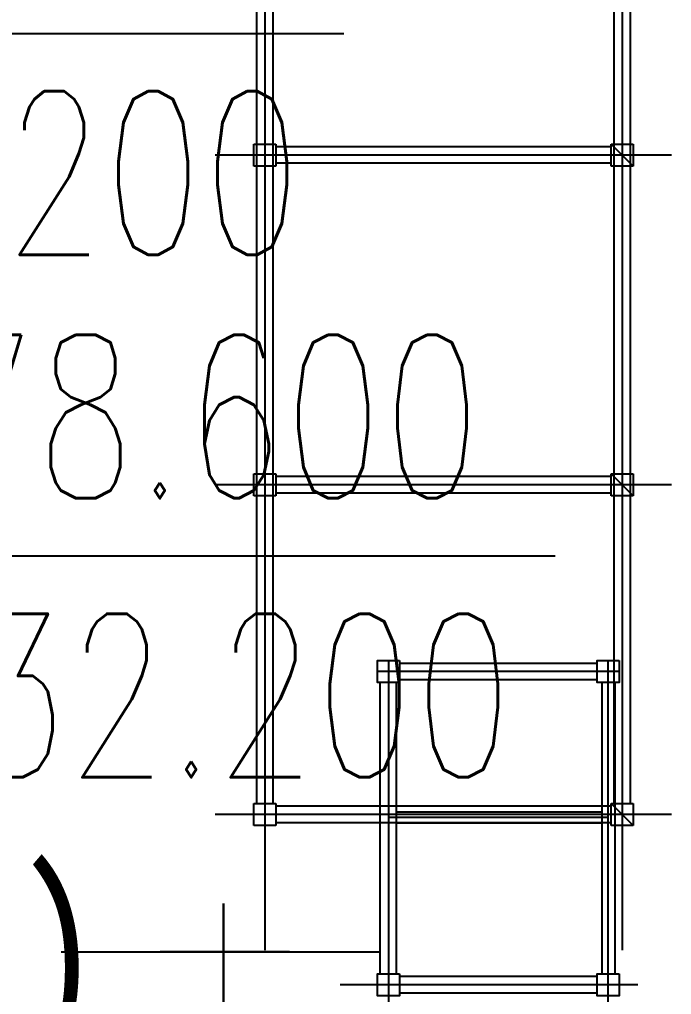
# Model space of a CAD drawing. Extents: x -170 to 1091, y -90 to 504.
# Drawn here: x 147.24 to 159.1, y 73.23 to 90.97 of the extents above; entities that cross this region are included whole.
import ezdxf

# ---------------------------------------------------------------- set-up
doc = ezdxf.new("R2010")
doc.units = 0
doc.header["$LTSCALE"] = 1000
doc.linetypes.add('CENTER2', pattern=[28.575, 19.05, -3.175, 3.175, -3.175])
doc.layers.get('0').update_dxf_attribs({"linetype": 'CONTINUOUS'})
for name, color, linetype in [('DIM_COOR', 3, 'CONTINUOUS'), ('PUB_TEXT', 7, 'CONTINUOUS'), ('基本标注', 4, 'CONTINUOUS'), ('定位中心线', 3, 'CENTER2'), ('已建', 8, 'CONTINUOUS'), ('管架', 30, 'CONTINUOUS')]:
    doc.layers.add(name, color=color, linetype=linetype)
doc.styles.add('_TCH_DIM', font='SIMPLEX', dxfattribs={"bigfont": 'GBCBIG'})
doc.styles.get("Standard").update_dxf_attribs({"font": '', "width": 0.75})
doc.styles.get('STANDARD').set_extended_font_data('SimSun')

msp = doc.modelspace()

# ---------------------------------------------------------------- linework, layer by layer
at = {"ltscale": 50}
for p, q in [((158.4, 88.29885), (158, 88.69885)), ((159.0989, 88.49885), (150.8011, 88.49885)), ((158.4, 82.29885), (158, 82.69885)), ((159.0989, 82.49885), (150.8011, 82.49885)), ((158.4, 76.29885), (158, 76.69885)), ((159.0989, 76.49885), (150.8011, 76.49885))]:
    msp.add_line(p, q, dxfattribs=at)
at = {"layer": 'DIM_COOR', "color": 4, "linetype": 'Continuous'}
for p, q in [((134.77199, 90.7095), (153.14199, 90.7095)), ((138.61323, 81.2041), (156.98323, 81.2041))]:
    msp.add_line(p, q, dxfattribs=at)
at = {"layer": '基本标注', "ltscale": 0.01}
for p, q in [((151.7, 130.19885), (151.7, 74.03433)), ((158.2, 130.19885), (158.2, 74.03433))]:
    msp.add_line(p, q, dxfattribs=at)
at = {"layer": '定位中心线'}
for points in [[(151.9, 88.69885), (151.9, 88.29885), (151.5, 88.29885), (151.5, 88.69885)], [(158.4, 88.69885), (158.4, 88.29885), (158, 88.29885), (158, 88.69885)], [(151.9, 82.69885), (151.9, 82.29885), (151.5, 82.29885), (151.5, 82.69885)], [(158.4, 82.69885), (158.4, 82.29885), (158, 82.29885), (158, 82.69885)], [(151.9, 76.69885), (151.9, 76.29885), (151.5, 76.29885), (151.5, 76.69885)], [(158.4, 76.69885), (158.4, 76.29885), (158, 76.29885), (158, 76.69885)]]:
    msp.add_lwpolyline(points, close=True, dxfattribs=at)
at = {"layer": '已建', "color": 8, "linetype": 'Continuous'}
for p, q in [((153.94997, 79.30025), (153.94995, 64.8732)), ((157.94995, 64.8732), (157.94997, 79.30025)), ((157.74997, 79.25025), (154.14997, 79.25025)), ((158.14997, 79.10025), (153.74997, 79.10025)), ((157.74997, 78.95025), (154.14997, 78.95025)), ((153.79996, 73.60014), (153.79997, 78.90025)), ((154.09996, 73.60014), (154.09997, 78.90025)), ((157.82997, 78.90025), (157.82996, 73.60014)), ((158.06997, 78.90025), (158.06996, 73.60014)), ((154.09997, 76.55014), (157.82997, 76.55014)), ((153.94997, 76.45014), (157.94997, 76.45014)), ((154.09997, 76.35014), (157.82997, 76.35014)), ((150.94996, 72.01466), (150.94996, 74.88283)), ((150.94996, 74.88283), (150.94996, 71.12015)), ((147.99996, 74.00015), (153.79996, 74.00014)), ((152.14946, 74.00015, 0), (149.79946, 74.00015, 0)), ((157.74996, 73.55014), (154.14996, 73.55014)), ((158.48656, 73.40014), (153.07418, 73.40015)), ((157.74996, 73.25014), (154.14996, 73.25014))]:
    msp.add_line(p, q, dxfattribs=at)
for points in [[(154.14997, 79.30025), (154.14997, 78.90025), (153.74997, 78.90025), (153.74997, 79.30025)], [(158.14997, 79.30025), (158.14997, 78.90025), (157.74997, 78.90025), (157.74997, 79.30025)], [(154.14996, 73.60014), (154.14996, 73.20014), (153.74996, 73.20014), (153.74996, 73.60014)], [(158.14996, 73.60014), (158.14996, 73.20014), (157.74996, 73.20014), (157.74996, 73.60014)]]:
    msp.add_lwpolyline(points, close=True, dxfattribs=at)
at = {"layer": '管架', "ltscale": 1000}
for p, q in [((151.55, 94.29885), (151.55, 76.69885)), ((151.85, 94.29885), (151.85, 76.69885)), ((158.05, 94.29885), (158.05, 76.69885)), ((158.35, 94.29885), (158.35, 76.69885)), ((158, 88.64885), (151.9, 88.64885)), ((158, 88.34885), (151.9, 88.34885)), ((158, 82.64885), (151.9, 82.64885)), ((158, 82.34885), (151.9, 82.34885)), ((158, 76.64885), (151.9, 76.64885)), ((158, 76.34885), (151.9, 76.34885))]:
    msp.add_line(p, q, dxfattribs=at)

# ---------------------------------------------------------------- texts
at = {"layer": 'PUB_TEXT', "linetype": 'Continuous', "style": '_TCH_DIM', "width": 0.705882}
for s, p in [('B=132.200', (136.44199, 86.6845)), ('A=78.600', (141.78323, 82.2541)), ('B=132.200', (140.28323, 77.1791))]:
    msp.add_text(s, height=2.975, dxfattribs=at).set_placement(p)
at = {"layer": 'PUB_TEXT', "linetype": 'Continuous', "width": 0.75}
msp.add_text('汽提装置(搬迁)', height=3, rotation=359.99994, dxfattribs=at).set_placement((127.27356, 72.43999))

doc.saveas('drawing.dxf')
